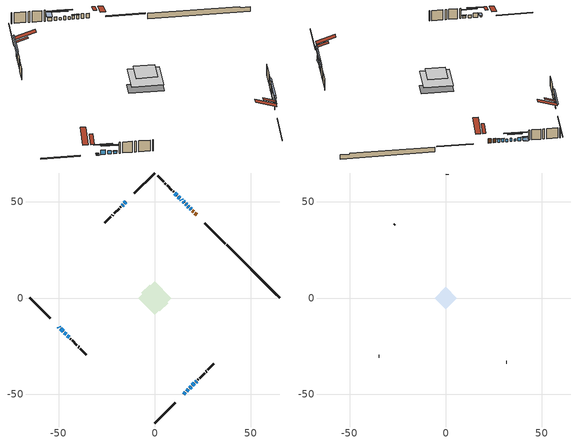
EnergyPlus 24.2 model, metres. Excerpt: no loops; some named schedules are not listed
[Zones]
conditioned space
 floor outside (Floor1 construction): -1.33,0 0,1.33 1.33,0 0,-1.33 z0.61
 floor adiabatic (AdiabaticFloorConstruction): -8.66,0 0,8.66 8.66,0 0,-8.66 z3.05
 floor foundation (Slab1 construction): -6.9,2.65 -2.65,6.9 6.9,-2.65 2.65,-6.9 z-1.83
 wall outside (RimJoist1 construction): 0,-64.94 10.64,-54.3 / -64.94,0 -54.3,-10.64 / 0,64.94 -10.64,54.3 / 36.69,28.24 26.05,38.88 z0.61:0.91
 wall outside (AdiabaticWallConstruction 1): 21.69,43.24 20.84,44.1 / 20.18,44.75 19.55,45.38 z0.61:2.64
 wall outside (AdiabaticWallConstruction): -49.94,-15 -49.54,-15.39 / 16.55,-48.38 17.49,-47.45 z0.61:1.07; 15,-49.94 15.9,-49.04 / 13,51.93 12.21,52.72 / 11.56,53.38 10.52,54.42 z0.61:2.13; -48.89,-16.05 -47.56,-17.38 z0.61:2.64; 18.9,46.04 18.36,46.58 / 17.7,47.23 17.16,47.77 / 15.33,49.61 14.78,50.15 z0.61:2.14; -46.9,-18.04 -46.04,-18.9 z0.61:1.98; -45.38,-19.55 -44.52,-20.42 / 14.13,50.81 13.66,51.28 / -16.37,48.56 -16.91,48.02 / 21.25,-43.68 21.72,-43.21 z0.61:1.63; -15,49.94 -15.72,49.22 / 18.14,-46.79 18.86,-46.07 / 19.52,-45.42 20.6,-44.34 z0.61:1.12; 16.51,48.43 15.98,48.95 z0.61:1.83
 wall outside (Wall1 construction): 22.38,-42.56 22.65,-42.28 / -43.86,-21.07 -43.58,-21.35 / -17.57,47.37 -17.84,47.09 / 9.86,55.08 9.58,55.35 z0.61:5.49
 wall outside (Wall2 construction): 23.31,-41.62 25.85,-39.09 / -42.93,-22.01 -40.39,-24.54 / -18.5,46.43 -21.04,43.9 / 8.93,56.01 6.39,58.54 z0.61:5.49
 wall outside (Wall3 construction): 26.5,-38.43 26.95,-37.98 / -39.73,-25.2 -39.29,-25.65 / -21.69,43.24 -22.14,42.79 / 5.73,59.2 5.29,59.65 z0.61:5.49
 wall outside (Wall4 construction): 27.61,-37.33 30.78,-34.16 / -38.63,-26.3 -35.46,-29.47 / -22.8,42.14 -25.97,38.97 / 4.63,60.31 1.46,63.47 z0.61:5.49
 wall foundation (FoundationWall1 construction): 37.35,27.59,-1.83 37.35,27.59,0.61 62.18,2.76,0.61 62.18,2.76,0.15 64.94,0,0.15 64.94,0,-1.83
 window (WindowConstruction 13): -49.94,-15 -49.54,-15.39 z0.61:1.07
 window (WindowConstruction 6): 15,-49.94 15.9,-49.04 z0.61:2.13
 window (WindowConstruction 7): -48.89,-16.05 -47.56,-17.38 z0.61:2.64
 window (WindowConstruction 8): 18.9,46.04 18.36,46.58 z0.61:2.13
 window (WindowConstruction 9): 17.7,47.23 17.16,47.77 z0.61:2.13
 window (WindowConstruction 10): 16.55,-48.38 17.49,-47.45 z0.61:1.07
 window (WindowConstruction 11): -46.9,-18.04 -46.04,-18.9 z0.61:1.98
 window (WindowConstruction 12): -45.38,-19.56 -44.52,-20.42 z0.61:1.62
 window (WindowConstruction 15): -15,49.94 -15.72,49.22 z0.61:1.12
 window (WindowConstruction 16): 18.14,-46.79 18.86,-46.07 z0.61:1.12
 window (WindowConstruction 17): 19.52,-45.42 20.6,-44.34 z0.61:1.12
 window (WindowConstruction 14): 16.51,48.43 15.98,48.95 z0.61:1.83
 window (WindowConstruction): 15.32,49.61 14.79,50.15 z0.61:2.13
 window (WindowConstruction 1): 14.13,50.81 13.66,51.27 z0.61:1.62
 window (WindowConstruction 2): 13,51.93 12.22,52.72 z0.61:2.13
 window (WindowConstruction 3): 11.56,53.38 10.52,54.42 z0.61:2.13
 window (WindowConstruction 4): -16.37,48.56 -16.91,48.02 z0.61:1.62
 window (WindowConstruction 5): 21.25,-43.68 21.72,-43.21 z0.61:1.62
 door (Door): 21.69,43.24 20.84,44.09 z0.61:2.64
 door (Door 1): 20.18,44.75 19.56,45.38 z0.61:2.64
 ceiling adiabatic (AdiabaticFloorConstruction): 0,-8.66 8.66,0 0,8.66 -8.66,0 z3.05
 roof outside (Roof2 construction): 14.34,-50.59,5.49 10.96,-47.22,7.08 10.07,-48.11,7.08 13.45,-51.48,5.49; -50.59,-14.34,5.49 -47.22,-10.96,7.08 -48.11,-10.07,7.08 -51.48,-13.45,5.49; -14.34,50.59,5.49 -10.96,47.22,7.08 -10.07,48.11,7.08 -13.45,51.48,5.49; 22.35,42.58,5.49 18.97,39.21,7.08 19.86,38.32,7.08 23.24,41.69,5.49
attic - vented
 floor to conditioned space (Floor2 construction Reversed): -5.83,0 0,5.83 5.83,0 0,-5.83 z5.49
 wall outside (Wall5 construction): 31.43,-33.5 31.58,-33.35 / -34.81,-30.13 -34.66,-30.28 / -26.62,38.31 -26.77,38.16 / 0.8,64.13 0.66,64.28 z0.61:5.49
 roof outside (Roof1 construction): 12.79,-52.14,5.49 7.11,-46.46,8.16 5.62,-47.96,8.16 11.3,-53.64,5.49; -52.14,-12.79,5.49 -46.46,-7.11,8.16 -47.96,-5.62,8.16 -53.64,-11.3,5.49; -12.79,52.14,5.49 -7.11,46.46,8.16 -5.62,47.96,8.16 -11.3,53.64,5.49; 23.9,41.04,5.49 18.22,35.36,8.16 19.71,33.86,8.16 25.39,39.54,5.49
shading: -49.33,-15.6 -50.15,-14.79 -51.22,-15.86 -50.41,-16.68 z1.37; 17.76,-47.17 13.13,-51.8 13.42,-52.09 18.05,-47.46 z4.77; -45.69,-19.25 -50.75,-14.18 -51.04,-14.47 -45.98,-19.54 z5.28; 18.22,46.72 19.04,45.89 19.33,46.19 18.51,47.01 z2.34; 17.02,47.91 17.84,47.09 18.14,47.38 17.31,48.2 z2.34; 17.63,-47.31 16.41,-48.52 16.7,-48.82 17.92,-47.6 z1.27; -44.17,-20.76 -48.77,-16.17 -49.06,-16.46 -44.46,-21.06 z4.62; -44.38,-20.56 -45.52,-19.41 -45.81,-19.7 -44.67,-20.85 z1.83; -19.31,45.63 -11.4,53.53 -11.7,53.82 -19.6,45.92 z6.2; 22.45,-42.48 14.55,-50.38 14.84,-50.67 22.75,-42.77 z6.2; 24.19,-40.75 15.93,-49.01 16.22,-49.3 24.48,-41.04 z6.2; 12.92,52.02 17.19,47.74 17.48,48.04 13.21,52.31 z4.77; 11.79,53.14 16,48.94 16.29,49.23 12.09,53.43 z4.26; 10.35,54.59 14.87,50.07 15.16,50.36 10.64,54.88 z4.77; 10.31,54.63 11.77,53.17 13.93,55.32 12.46,56.79 z2.43; -18.78,46.16 -14.51,50.43 -14.8,50.72 -19.07,46.45 z4.26; 23.59,-41.35 19.39,-45.55 19.68,-45.84 23.88,-41.64 z4.26
[Building]
Building 1: Terrain=Suburbs
[Site:Location]
Edmonton Intl AP_AB: Latitude {deg}=53.31; Longitude {deg}=-113.58; Time Zone {hr}=-7; Elevation {m}=723; Keep Site Location Information=Yes
[Site:GroundTemperature:Shallow]
-1.56185, -3.61833, -3.78302, -2.80711, 1.11059, 5.01004, 8.39065, 10.5322, 10.7141, 8.97234, 5.67794, 1.89811
[Site:WaterMainsTemperature]
Calculation Method=Schedule; Temperature Schedule=mains temperature schedule
[Material] Roughness=Rough; Thermal Absorptance=0.9
Name | Thickness {m} | Conductivity {W/m-K} | Density {kg/m3} | Specific Heat {J/kg-K} | Solar Absorptance | Visible Absorptance
asphalt or fiberglass shingles | 0.00635 | 0.162714 | 1121.4 | 1465.45 | 0.4 | 0.4
ceiling loosefill ins | 0.169333 | 0.0480833 | 16.02 | 1046.75 | 0.7 | 0.7
ceiling stud and cavity | 0.1397 | 0.0977058 | 65.682 | 1177.47 | 0.7 | 0.7
concrete 4.0 in. | 0.1016 | 1.803125 | 2242.8 | 837.4 | 0.7 | 0.7
concrete 8.0 in. | 0.2032 | 1.803125 | 2242.8 | 837.4 | 0.7 | 0.7
door material | 0.04445 | 0.053851 | 512.64 | 1214.23 | 0.7 | 0.7
exterior vertical ins | 0.0460229 | 0.029427 | 32.04 | 1214.23 | 0.7 | 0.7
floor covering | 0.0127 | 0.0433444 | 54.468 | 1339.84 | 0.6 | 0.6
floor rigid ins; rim joist rigid ins; wall rigid ins | 0.051816 | 0.029427 | 32.04 | 1214.23 | 0.7 | 0.7
floor rigid ins 1; wall rigid ins 1 | 0.512978 | 0.029427 | 32.04 | 1214.23 | 0.7 | 0.7
floor stud and cavity | 0.1397 | 0.101042 | 92.3553 | 1139.71 | 0.7 | 0.7
floor stud and cavity 1 | 0.1397 | 1.75129 | 37.0049 | 1207.88 | 0.7 | 0.7
furniture material conditioned space 1 | 0.1524 | 0.115458 | 640.8 | 1214.23 | 0.6 | 0.6
gypsum board | 0.0127 | 0.160291 | 801 | 837.4 | 0.6 | 0.6
gypsum board 1 | 0.0127 | 0.160291 | 801 | 837.4 | 0.7 | 0.7
osb sheathing 0.5 in. | 0.0127 | 0.115458 | 512.64 | 1214.23 | 0.7 | 0.7
osb sheathing 0.75 in. | 0.01905 | 0.115458 | 512.64 | 1214.23 | 0.7 | 0.7
osb sheathing 2.0 in. | 0.0508 | 0.115458 | 512.64 | 1214.23 | 0.7 | 0.7
rim joist stud and cavity | 0.0508 | 0.0413573 | 125.044 | 1163.47 | 0.6 | 0.6
roof stud and cavity | 0.2032 | 0.118996 | 78.34581 | 1123.46 | 0.7 | 0.7
wall stud and cavity | 0.1397 | 0.286428 | 139.0536 | 1170.24 | 0.7 | 0.7
wall stud and cavity 1 | 0.1397 | 0.218567 | 139.0536 | 1170.24 | 0.7 | 0.7
wall stud and cavity 2 | 0.1397 | 0.472276 | 139.0536 | 1170.24 | 0.7 | 0.7
wall stud and cavity 3 | 0.1397 | 0.217966 | 139.0536 | 1170.24 | 0.7 | 0.7
wall stud and cavity 4 | 0.0889 | 6.1454 | 50.32683 | 1063.81 | 0.6 | 0.6
wall stud and cavity 5 | 0.0889 | 0.380278 | 52.3479 | 1209.89 | 0.7 | 0.7
wall stud and cavity 6 | 0.0889 | 0.391764 | 83.0341 | 1211.67 | 0.7 | 0.7
wood siding | 0.0254 | 0.102417 | 544.68 | 1172.36 | 0.4 | 0.4
wood siding 1 | 0.00254 | 0.102417 | 544.68 | 1172.36 | 0.4 | 0.4
wood siding 2; wood siding 3; wood siding 4 | 0.0254 | 0.102417 | 544.68 | 1172.36 | 0.7 | 0.7
[WindowMaterial:SimpleGlazingSystem]
Name | U-Factor {W/m2-K} | Solar Heat Gain Coefficient
WindowMaterial | 3.2745 | 0.57
WindowMaterial 1 | 3.26542 | 0.53
WindowMaterial 10 | 3.2745 | 0.59
WindowMaterial 11 | 3.30119 | 0.54
WindowMaterial 12 | 3.26031 | 0.45
WindowMaterial 13 | 5.10679 | 0.5
WindowMaterial 14 | 3.26996 | 0.49
WindowMaterial 2 | 3.310274 | 0.62
WindowMaterial 3 | 3.27848 | 0.63
WindowMaterial 4 | 3.26882 | 0.54
WindowMaterial 5 | 3.30005 | 0.68
WindowMaterial 6 | 3.296079 | 0.7
WindowMaterial 7 | 3.304596 | 0.65
WindowMaterial 8 | 3.31198 | 0.59
WindowMaterial 9 | 3.30005 | 0.67
[Construction]
AdiabaticFloorConstruction: floor stud and cavity 1, floor rigid ins 1, osb sheathing 0.75 in., floor covering
AdiabaticWallConstruction: wood siding 3, wall rigid ins 1, wall stud and cavity 5, gypsum board
AdiabaticWallConstruction 1: wood siding 4, wall rigid ins 1, wall stud and cavity 5, gypsum board
Door; Door 1: door material
Floor1 construction: floor stud and cavity, floor rigid ins, osb sheathing 0.75 in., floor covering
Floor2 construction Reversed: gypsum board, ceiling stud and cavity, ceiling loosefill ins
FoundationWall1 construction: concrete 8.0 in., gypsum board 1
furniture construction conditioned space 1: furniture material conditioned space 1
PartitionWallConstruction: gypsum board, wall stud and cavity 6, gypsum board
RimJoist1 construction: wood siding 2, rim joist rigid ins, osb sheathing 2.0 in., rim joist stud and cavity
Roof1 construction: asphalt or fiberglass shingles
Roof2 construction: asphalt or fiberglass shingles, osb sheathing 0.75 in., roof stud and cavity, gypsum board
Slab1 construction: concrete 4.0 in.
Wall1 construction: wood siding, wall rigid ins, osb sheathing 0.5 in., wall stud and cavity, gypsum board
Wall2 construction: wood siding, wall rigid ins, osb sheathing 0.5 in., wall stud and cavity 1, gypsum board
Wall3 construction: wood siding, wall rigid ins, osb sheathing 0.5 in., wall stud and cavity 2, gypsum board
Wall4 construction: wood siding, wall rigid ins, osb sheathing 0.5 in., wall stud and cavity 3, gypsum board
Wall5 construction: wood siding 1, wall stud and cavity 4
WindowConstruction; WindowConstruction 8: WindowMaterial
WindowConstruction 1; WindowConstruction 5: WindowMaterial 1
WindowConstruction 10: WindowMaterial 8
WindowConstruction 11: WindowMaterial 9
WindowConstruction 12: WindowMaterial 10
WindowConstruction 13: WindowMaterial 11
WindowConstruction 14; WindowConstruction 2: WindowMaterial 2
WindowConstruction 15: WindowMaterial 12
WindowConstruction 16: WindowMaterial 13
WindowConstruction 17: WindowMaterial 14
WindowConstruction 3: WindowMaterial 3
WindowConstruction 4: WindowMaterial 4
WindowConstruction 6: WindowMaterial 5
WindowConstruction 7: WindowMaterial 6
WindowConstruction 9: WindowMaterial 7
[Zone] Multiplier=1; Part of Total Floor Area=Yes
Name | Volume {m3}
attic - vented | 29.5602
conditioned space | 609
[Space]
Name | Zone | Volume {m3}
attic - vented 1 | attic - vented | 29.5602
conditioned space 1 | conditioned space | 609
[ZoneInfiltration:EffectiveLeakageArea]
infil attic - vented 1: Zone or Space=attic - vented 1; Schedule=Always On Discrete; Effective Air Leakage Area {cm2}=2365.57; Stack Coefficient=0.000525311; Wind Coefficient=1.54856e-05
[ZoneMixing]
whole house fan mix: Zone or Space=attic - vented; Schedule=Always On Continuous; Design Flow Rate Calculation Method=Flow/Zone; Design Flow Rate {m3/s}=0; Source Zone or Space=conditioned space
[SurfaceProperty:ExposedFoundationPerimeter]
Slab1: Exposed Perimeter Calculation Method=TotalExposedPerimeter; Total Exposed Perimeter {m}=39.014
[InternalMass] Zone or ZoneList=conditioned space; Space or SpaceList=conditioned space 1
Name | Construction | Surface Area {m2}
furniture mass conditioned space 1 | furniture construction conditioned space 1 | 93.88
partition wall mass | PartitionWallConstruction | 234.7
[Lights]
interior lighting: Zone or ZoneList or Space or SpaceList=conditioned space 1; Schedule=interior lighting schedule; Design Level Calculation Method=LightingLevel; Lighting Level {W}=343.2; Return Air Fraction=0; Fraction Radiant=0.6; Fraction Visible=0.2; Fraction Replaceable=1
[People]
occupants: Zone or ZoneList or Space or SpaceList=conditioned space 1; Number of People Schedule=occupants schedule; Number of People Calculation Method=People; Number of People=3; Fraction Radiant=0.314171; Sensible Heat Fraction=0.56303; Activity Level Schedule=occupants activity schedule; Carbon Dioxide Generation Rate {m3/s-W}=0; Enable ASHRAE 55 Comfort Warnings=No; Mean Radiant Temperature Calculation Type=EnclosureAveraged
[ElectricEquipment] Zone or ZoneList or Space or SpaceList=conditioned space 1; Design Level Calculation Method=EquipmentLevel
Name | Schedule | Design Level {W} | Fraction Latent | Fraction Radiant | Fraction Lost
clothes dryer | clothes dryer schedule | 140.772 | 0.015 | 0.081 | 0.85
clothes washer | clothes washer schedule | 32.1985 | 0.03 | 0.162 | 0.7
cooking range | cooking range schedule | 215.147 | 0.08 | 0.432 | 0.2
dishwasher | dishwasher schedule | 66.8632 | 0.3 | 0.18 | 0.4
fridge | fridge schedule | 72.9452 | 0 | 0.6 | 0
mech vent bath fan 0 | mech vent bath fan 0 schedule | 50.2 | 0 | 0 | 1
mech vent bath fan 1 | mech vent bath fan 1 schedule | 50.2 | 0 | 0 | 1
mech vent house fan | mech vent house fan schedule | 0 | 0 | 0 | 1
mech vent house fan cfis | mech vent house fan cfis schedule | 0 | 0 | 0 | 0
mech vent range fan 0 | mech vent range fan 0 schedule | 57 | 0 | 0 | 1
misc plug loads | misc plug loads schedule | 494.7 | 0.045 | 0.513 | 0.1
whole house fan | Always On Discrete | 0 | 0 | 0 | 1
[OtherEquipment] Zone or ZoneList or Space or SpaceList=conditioned space 1; Design Level Calculation Method=EquipmentLevel
Name | Fuel Type | Schedule | Design Level {W} | Fraction Latent | Fraction Radiant | Fraction Lost
clothes dryer 1 | Electricity | clothes dryer schedule | 0 | 0.015 | 0.081 | 0.85
cooking range 1 | Electricity | cooking range schedule | 0 | 0.08 | 0.432 | 0.2
general water use latent | None | general water use schedule | 62.594 | 1 | 0 | 0
general water use sensible | None | general water use schedule | -61.6891 | 0 | 0.6 | 0
mech vent house fan latent load | None | Always On Discrete | 0 | 1 | 0 | 0
mech vent house fan sensible load | None | Always On Discrete | 0 | 0 | 0 | 0
water heater energy adjustment1 | NaturalGas | Always On Discrete | 0.01 | 0 | 0 | 1
[ZoneInfiltration:DesignFlowRate] Zone or ZoneList or Space or SpaceList=conditioned space 1; Schedule=Always On Discrete; Design Flow Rate Calculation Method=Flow/Zone; Design Flow Rate {m3/s}=0
infil flow; natural vent flow; whole house fan flow
[Foundation:Kiva]
Foundation Kiva 1: Initial Indoor Air Temperature {C}=18; Wall Height Above Grade {m}=0.609996; Wall Depth Below Slab {m}=0.2032; Custom Block Material Name 1=exterior vertical ins; Custom Block Depth 1 {m}=2.43998; Custom Block X Position 1 {m}=0.2159; Custom Block Z Position 1 {m}=0
[Foundation:Kiva:Settings]
Soil Conductivity {W/m-K}=0.849921; Soil Density {kg/m3}=1842.3; Soil Specific Heat {J/kg-K}=418.7; Ground Solar Absorptivity=0.9; Ground Thermal Absorptivity=0.9; Ground Surface Roughness {m}=0.03; Far-Field Width {m}=40; Deep-Ground Boundary Condition=ZeroFlux; Deep-Ground Depth {m}=40; Minimum Cell Dimension {m}=0.2; Maximum Cell Growth Coefficient=3; Simulation Timestep=Timestep
[Exterior:Lights]
exterior lighting: Schedule=exterior lighting schedule; Design Level {W}=75.6
[Schedule:Constant]
Name | Hourly Value
Always On Continuous; mech vent house fan schedule; mech vent house fan cfis schedule; Always On Discrete | 1
occupants activity schedule | 117.228
fridge schedule | 0
[Schedule:Week:Daily]
interior lighting schedule Week Rule - Jan1-Jan27: interior lighting schedule day, interior lighting schedule day, interior lighting schedule day, interior lighting schedule day, interior lighting schedule day, interior lighting schedule day, interior lighting schedule day, interior lighting schedule default day, interior lighting schedule default day, interior lighting schedule default day, interior lighting schedule default day, interior lighting schedule default day
interior lighting schedule Week Rule - Jan28-Feb3: interior lighting schedule day, interior lighting schedule day, interior lighting schedule day, interior lighting schedule day, interior lighting schedule day 1, interior lighting schedule day 1, interior lighting schedule day 1, interior lighting schedule default day, interior lighting schedule default day, interior lighting schedule default day, interior lighting schedule default day, interior lighting schedule default day
interior lighting schedule Week Rule - Feb4-Feb24: interior lighting schedule day 1, interior lighting schedule day 1, interior lighting schedule day 1, interior lighting schedule day 1, interior lighting schedule day 1, interior lighting schedule day 1, interior lighting schedule day 1, interior lighting schedule default day, interior lighting schedule default day, interior lighting schedule default day, interior lighting schedule default day, interior lighting schedule default day
interior lighting schedule Week Rule - Feb25-Mar3: interior lighting schedule day 1, interior lighting schedule day 1, interior lighting schedule day 1, interior lighting schedule day 1, interior lighting schedule day 2, interior lighting schedule day 2, interior lighting schedule day 2, interior lighting schedule default day, interior lighting schedule default day, interior lighting schedule default day, interior lighting schedule default day, interior lighting schedule default day
interior lighting schedule Week Rule - Mar4-Mar31: interior lighting schedule day 2, interior lighting schedule day 2, interior lighting schedule day 2, interior lighting schedule day 2, interior lighting schedule day 2, interior lighting schedule day 2, interior lighting schedule day 2, interior lighting schedule default day, interior lighting schedule default day, interior lighting schedule default day, interior lighting schedule default day, interior lighting schedule default day
interior lighting schedule Week Rule - Apr1-Apr28: interior lighting schedule day 3, interior lighting schedule day 3, interior lighting schedule day 3, interior lighting schedule day 3, interior lighting schedule day 3, interior lighting schedule day 3, interior lighting schedule day 3, interior lighting schedule default day, interior lighting schedule default day, interior lighting schedule default day, interior lighting schedule default day, interior lighting schedule default day
interior lighting schedule Week Rule - Apr29-May5: interior lighting schedule day 3, interior lighting schedule day 3, interior lighting schedule day 4, interior lighting schedule day 4, interior lighting schedule day 4, interior lighting schedule day 4, interior lighting schedule day 4, interior lighting schedule default day, interior lighting schedule default day, interior lighting schedule default day, interior lighting schedule default day, interior lighting schedule default day
interior lighting schedule Week Rule - May6-May26: interior lighting schedule day 4, interior lighting schedule day 4, interior lighting schedule day 4, interior lighting schedule day 4, interior lighting schedule day 4, interior lighting schedule day 4, interior lighting schedule day 4, interior lighting schedule default day, interior lighting schedule default day, interior lighting schedule default day, interior lighting schedule default day, interior lighting schedule default day
interior lighting schedule Week Rule - May27-Jun2: interior lighting schedule day 4, interior lighting schedule day 4, interior lighting schedule day 4, interior lighting schedule day 4, interior lighting schedule day 4, interior lighting schedule day 5, interior lighting schedule day 5, interior lighting schedule default day, interior lighting schedule default day, interior lighting schedule default day, interior lighting schedule default day, interior lighting schedule default day
interior lighting schedule Week Rule - Jun3-Jun30: interior lighting schedule day 5, interior lighting schedule day 5, interior lighting schedule day 5, interior lighting schedule day 5, interior lighting schedule day 5, interior lighting schedule day 5, interior lighting schedule day 5, interior lighting schedule default day, interior lighting schedule default day, interior lighting schedule default day, interior lighting schedule default day, interior lighting schedule default day
interior lighting schedule Week Rule - Jul1-Jul28: interior lighting schedule day 6, interior lighting schedule day 6, interior lighting schedule day 6, interior lighting schedule day 6, interior lighting schedule day 6, interior lighting schedule day 6, interior lighting schedule day 6, interior lighting schedule default day, interior lighting schedule default day, interior lighting schedule default day, interior lighting schedule default day, interior lighting schedule default day
interior lighting schedule Week Rule - Jul29-Aug4: interior lighting schedule day 6, interior lighting schedule day 6, interior lighting schedule day 6, interior lighting schedule day 7, interior lighting schedule day 7, interior lighting schedule day 7, interior lighting schedule day 7, interior lighting schedule default day, interior lighting schedule default day, interior lighting schedule default day, interior lighting schedule default day, interior lighting schedule default day
interior lighting schedule Week Rule - Aug5-Aug25: interior lighting schedule day 7, interior lighting schedule day 7, interior lighting schedule day 7, interior lighting schedule day 7, interior lighting schedule day 7, interior lighting schedule day 7, interior lighting schedule day 7, interior lighting schedule default day, interior lighting schedule default day, interior lighting schedule default day, interior lighting schedule default day, interior lighting schedule default day
interior lighting schedule Week Rule - Aug26-Sep1: interior lighting schedule day 7, interior lighting schedule day 7, interior lighting schedule day 7, interior lighting schedule day 7, interior lighting schedule day 7, interior lighting schedule day 7, interior lighting schedule day 8, interior lighting schedule default day, interior lighting schedule default day, interior lighting schedule default day, interior lighting schedule default day, interior lighting schedule default day
interior lighting schedule Week Rule - Sep2-Sep29: interior lighting schedule day 8, interior lighting schedule day 8, interior lighting schedule day 8, interior lighting schedule day 8, interior lighting schedule day 8, interior lighting schedule day 8, interior lighting schedule day 8, interior lighting schedule default day, interior lighting schedule default day, interior lighting schedule default day, interior lighting schedule default day, interior lighting schedule default day
interior lighting schedule Week Rule - Sep30-Oct6: interior lighting schedule day 8, interior lighting schedule day 9, interior lighting schedule day 9, interior lighting schedule day 9, interior lighting schedule day 9, interior lighting schedule day 9, interior lighting schedule day 9, interior lighting schedule default day, interior lighting schedule default day, interior lighting schedule default day, interior lighting schedule default day, interior lighting schedule default day
interior lighting schedule Week Rule - Oct7-Oct27: interior lighting schedule day 9, interior lighting schedule day 9, interior lighting schedule day 9, interior lighting schedule day 9, interior lighting schedule day 9, interior lighting schedule day 9, interior lighting schedule day 9, interior lighting schedule default day, interior lighting schedule default day, interior lighting schedule default day, interior lighting schedule default day, interior lighting schedule default day
interior lighting schedule Week Rule - Oct28-Nov3: interior lighting schedule day 9, interior lighting schedule day 9, interior lighting schedule day 9, interior lighting schedule day 9, interior lighting schedule day 10, interior lighting schedule day 10, interior lighting schedule day 10, interior lighting schedule default day, interior lighting schedule default day, interior lighting schedule default day, interior lighting schedule default day, interior lighting schedule default day
interior lighting schedule Week Rule - Nov4-Nov24: interior lighting schedule day 10, interior lighting schedule day 10, interior lighting schedule day 10, interior lighting schedule day 10, interior lighting schedule day 10, interior lighting schedule day 10, interior lighting schedule day 10, interior lighting schedule default day, interior lighting schedule default day, interior lighting schedule default day, interior lighting schedule default day, interior lighting schedule default day
interior lighting schedule Week Rule - Nov25-Dec1: interior lighting schedule day 10, interior lighting schedule day 10, interior lighting schedule day 10, interior lighting schedule day 10, interior lighting schedule day 10, interior lighting schedule day 10, interior lighting schedule day 11, interior lighting schedule default day, interior lighting schedule default day, interior lighting schedule default day, interior lighting schedule default day, interior lighting schedule default day
interior lighting schedule Week Rule - Dec2-Dec31: interior lighting schedule day 11, interior lighting schedule day 11, interior lighting schedule day 11, interior lighting schedule day 11, interior lighting schedule day 11, interior lighting schedule day 11, interior lighting schedule day 11, interior lighting schedule default day, interior lighting schedule default day, interior lighting schedule default day, interior lighting schedule default day, interior lighting schedule default day
occupants schedule Week Rule - Jan1-Dec31: occupants schedule day, occupants schedule day, occupants schedule day, occupants schedule day, occupants schedule day, occupants schedule day, occupants schedule day, occupants schedule default day, occupants schedule default day, occupants schedule default day, occupants schedule default day, occupants schedule default day
clothes dryer schedule Week Rule - Jan1-Dec31: clothes dryer schedule day, clothes dryer schedule day, clothes dryer schedule day, clothes dryer schedule day, clothes dryer schedule day, clothes dryer schedule day, clothes dryer schedule day, clothes dryer schedule default day, clothes dryer schedule default day, clothes dryer schedule default day, clothes dryer schedule default day, clothes dryer schedule default day
clothes washer schedule Week Rule - Jan1-Dec31: clothes washer schedule day, clothes washer schedule day, clothes washer schedule day, clothes washer schedule day, clothes washer schedule day, clothes washer schedule day, clothes washer schedule day, clothes washer schedule default day, clothes washer schedule default day, clothes washer schedule default day, clothes washer schedule default day, clothes washer schedule default day
cooking range schedule Week Rule - Jan1-Dec31: cooking range schedule day, cooking range schedule day, cooking range schedule day, cooking range schedule day, cooking range schedule day, cooking range schedule day, cooking range schedule day, cooking range schedule default day, cooking range schedule default day, cooking range schedule default day, cooking range schedule default day, cooking range schedule default day
dishwasher schedule Week Rule - Jan1-Dec31: dishwasher schedule day, dishwasher schedule day, dishwasher schedule day, dishwasher schedule day, dishwasher schedule day, dishwasher schedule day, dishwasher schedule day, dishwasher schedule default day, dishwasher schedule default day, dishwasher schedule default day, dishwasher schedule default day, dishwasher schedule default day
mech vent bath fan 0 schedule Week Rule - Jan1-Dec31: mech vent bath fan 0 schedule day, mech vent bath fan 0 schedule day, mech vent bath fan 0 schedule day, mech vent bath fan 0 schedule day, mech vent bath fan 0 schedule day, mech vent bath fan 0 schedule day, mech vent bath fan 0 schedule day, mech vent bath fan 0 schedule default day, mech vent bath fan 0 schedule default day, mech vent bath fan 0 schedule default day, mech vent bath fan 0 schedule default day, mech vent bath fan 0 schedule default day
mech vent bath fan 1 schedule Week Rule - Jan1-Dec31: mech vent bath fan 1 schedule day, mech vent bath fan 1 schedule day, mech vent bath fan 1 schedule day, mech vent bath fan 1 schedule day, mech vent bath fan 1 schedule day, mech vent bath fan 1 schedule day, mech vent bath fan 1 schedule day, mech vent bath fan 1 schedule default day, mech vent bath fan 1 schedule default day, mech vent bath fan 1 schedule default day, mech vent bath fan 1 schedule default day, mech vent bath fan 1 schedule default day
mech vent range fan 0 schedule Week Rule - Jan1-Dec31: mech vent range fan 0 schedule day, mech vent range fan 0 schedule day, mech vent range fan 0 schedule day, mech vent range fan 0 schedule day, mech vent range fan 0 schedule day, mech vent range fan 0 schedule day, mech vent range fan 0 schedule day, mech vent range fan 0 schedule default day, mech vent range fan 0 schedule default day, mech vent range fan 0 schedule default day, mech vent range fan 0 schedule default day, mech vent range fan 0 schedule default day
misc plug loads schedule Week Rule - Jan1-Dec31: misc plug loads schedule day, misc plug loads schedule day, misc plug loads schedule day, misc plug loads schedule day, misc plug loads schedule day, misc plug loads schedule day, misc plug loads schedule day, misc plug loads schedule default day, misc plug loads schedule default day, misc plug loads schedule default day, misc plug loads schedule default day, misc plug loads schedule default day
general water use schedule Week Rule - Jan1-Dec31: general water use schedule day, general water use schedule day, general water use schedule day, general water use schedule day, general water use schedule day, general water use schedule day, general water use schedule day, general water use schedule default day, general water use schedule default day, general water use schedule default day, general water use schedule default day, general water use schedule default day
exterior lighting schedule Week Rule - Jan1-Jan27: exterior lighting schedule day, exterior lighting schedule day, exterior lighting schedule day, exterior lighting schedule day, exterior lighting schedule day, exterior lighting schedule day, exterior lighting schedule day, exterior lighting schedule default day, exterior lighting schedule default day, exterior lighting schedule default day, exterior lighting schedule default day, exterior lighting schedule default day
exterior lighting schedule Week Rule - Jan28-Feb3: exterior lighting schedule day, exterior lighting schedule day, exterior lighting schedule day, exterior lighting schedule day, exterior lighting schedule day 1, exterior lighting schedule day 1, exterior lighting schedule day 1, exterior lighting schedule default day, exterior lighting schedule default day, exterior lighting schedule default day, exterior lighting schedule default day, exterior lighting schedule default day
exterior lighting schedule Week Rule - Feb4-Feb24: exterior lighting schedule day 1, exterior lighting schedule day 1, exterior lighting schedule day 1, exterior lighting schedule day 1, exterior lighting schedule day 1, exterior lighting schedule day 1, exterior lighting schedule day 1, exterior lighting schedule default day, exterior lighting schedule default day, exterior lighting schedule default day, exterior lighting schedule default day, exterior lighting schedule default day
exterior lighting schedule Week Rule - Feb25-Mar3: exterior lighting schedule day 1, exterior lighting schedule day 1, exterior lighting schedule day 1, exterior lighting schedule day 1, exterior lighting schedule day 2, exterior lighting schedule day 2, exterior lighting schedule day 2, exterior lighting schedule default day, exterior lighting schedule default day, exterior lighting schedule default day, exterior lighting schedule default day, exterior lighting schedule default day
exterior lighting schedule Week Rule - Mar4-Mar31: exterior lighting schedule day 2, exterior lighting schedule day 2, exterior lighting schedule day 2, exterior lighting schedule day 2, exterior lighting schedule day 2, exterior lighting schedule day 2, exterior lighting schedule day 2, exterior lighting schedule default day, exterior lighting schedule default day, exterior lighting schedule default day, exterior lighting schedule default day, exterior lighting schedule default day
exterior lighting schedule Week Rule - Apr1-Apr28: exterior lighting schedule day 3, exterior lighting schedule day 3, exterior lighting schedule day 3, exterior lighting schedule day 3, exterior lighting schedule day 3, exterior lighting schedule day 3, exterior lighting schedule day 3, exterior lighting schedule default day, exterior lighting schedule default day, exterior lighting schedule default day, exterior lighting schedule default day, exterior lighting schedule default day
exterior lighting schedule Week Rule - Apr29-May5: exterior lighting schedule day 3, exterior lighting schedule day 3, exterior lighting schedule day 4, exterior lighting schedule day 4, exterior lighting schedule day 4, exterior lighting schedule day 4, exterior lighting schedule day 4, exterior lighting schedule default day, exterior lighting schedule default day, exterior lighting schedule default day, exterior lighting schedule default day, exterior lighting schedule default day
exterior lighting schedule Week Rule - May6-May26: exterior lighting schedule day 4, exterior lighting schedule day 4, exterior lighting schedule day 4, exterior lighting schedule day 4, exterior lighting schedule day 4, exterior lighting schedule day 4, exterior lighting schedule day 4, exterior lighting schedule default day, exterior lighting schedule default day, exterior lighting schedule default day, exterior lighting schedule default day, exterior lighting schedule default day
exterior lighting schedule Week Rule - May27-Jun2: exterior lighting schedule day 4, exterior lighting schedule day 4, exterior lighting schedule day 4, exterior lighting schedule day 4, exterior lighting schedule day 4, exterior lighting schedule day 5, exterior lighting schedule day 5, exterior lighting schedule default day, exterior lighting schedule default day, exterior lighting schedule default day, exterior lighting schedule default day, exterior lighting schedule default day
[Schedule:Year]
interior lighting schedule: interior lighting schedule Week Rule - Jan1-Jan27, 1, 1, 1, 27, interior lighting schedule Week Rule - Jan28-Feb3, 1, 28, 2, 3, interior lighting schedule Week Rule - Feb4-Feb24, 2, 4, 2, 24, interior lighting schedule Week Rule - Feb25-Mar3, 2, 25, 3, 3, interior lighting schedule Week Rule - Mar4-Mar31, 3, 4, 3, 31, interior lighting schedule Week Rule - Apr1-Apr28, 4, 1, 4, 28, interior lighting schedule Week Rule - Apr29-May5, 4, 29, 5, 5, interior lighting schedule Week Rule - May6-May26, 5, 6, 5, 26, interior lighting schedule Week Rule - May27-Jun2, 5, 27, 6, 2, interior lighting schedule Week Rule - Jun3-Jun30, 6, 3, 6, 30, interior lighting schedule Week Rule - Jul1-Jul28, 7, 1, 7, 28, interior lighting schedule Week Rule - Jul29-Aug4, 7, 29, 8, 4, interior lighting schedule Week Rule - Aug5-Aug25, 8, 5, 8, 25, interior lighting schedule Week Rule - Aug26-Sep1, 8, 26, 9, 1, interior lighting schedule Week Rule - Sep2-Sep29, 9, 2, 9, 29, interior lighting schedule Week Rule - Sep30-Oct6, 9, 30, 10, 6, interior lighting schedule Week Rule - Oct7-Oct27, 10, 7, 10, 27, interior lighting schedule Week Rule - Oct28-Nov3, 10, 28, 11, 3, interior lighting schedule Week Rule - Nov4-Nov24, 11, 4, 11, 24, interior lighting schedule Week Rule - Nov25-Dec1, 11, 25, 12, 1, interior lighting schedule Week Rule - Dec2-Dec31, 12, 2, 12, 31
occupants schedule: occupants schedule Week Rule - Jan1-Dec31, 1, 1, 12, 31
clothes dryer schedule: clothes dryer schedule Week Rule - Jan1-Dec31, 1, 1, 12, 31
clothes washer schedule: clothes washer schedule Week Rule - Jan1-Dec31, 1, 1, 12, 31
cooking range schedule: cooking range schedule Week Rule - Jan1-Dec31, 1, 1, 12, 31
dishwasher schedule: dishwasher schedule Week Rule - Jan1-Dec31, 1, 1, 12, 31
mech vent bath fan 0 schedule: mech vent bath fan 0 schedule Week Rule - Jan1-Dec31, 1, 1, 12, 31
mech vent bath fan 1 schedule: mech vent bath fan 1 schedule Week Rule - Jan1-Dec31, 1, 1, 12, 31
mech vent range fan 0 schedule: mech vent range fan 0 schedule Week Rule - Jan1-Dec31, 1, 1, 12, 31
misc plug loads schedule: misc plug loads schedule Week Rule - Jan1-Dec31, 1, 1, 12, 31
general water use schedule: general water use schedule Week Rule - Jan1-Dec31, 1, 1, 12, 31
exterior lighting schedule: exterior lighting schedule Week Rule - Jan1-Jan27, 1, 1, 1, 27, exterior lighting schedule Week Rule - Jan28-Feb3, 1, 28, 2, 3, exterior lighting schedule Week Rule - Feb4-Feb24, 2, 4, 2, 24, exterior lighting schedule Week Rule - Feb25-Mar3, 2, 25, 3, 3, exterior lighting schedule Week Rule - Mar4-Mar31, 3, 4, 3, 31, exterior lighting schedule Week Rule - Apr1-Apr28, 4, 1, 4, 28, exterior lighting schedule Week Rule - Apr29-May5, 4, 29, 5, 5, exterior lighting schedule Week Rule - May6-May26, 5, 6, 5, 26, exterior lighting schedule Week Rule - May27-Jun2, 5, 27, 6, 2, exterior lighting schedule Week Rule - Jun3-Jun30, 6, 3, 6, 30, exterior lighting schedule Week Rule - Jul1-Jul28, 7, 1, 7, 28, exterior lighting schedule Week Rule - Jul29-Aug4, 7, 29, 8, 4, exterior lighting schedule Week Rule - Aug5-Aug25, 8, 5, 8, 25, exterior lighting schedule Week Rule - Aug26-Sep1, 8, 26, 9, 1, exterior lighting schedule Week Rule - Sep2-Sep29, 9, 2, 9, 29, exterior lighting schedule Week Rule - Sep30-Oct6, 9, 30, 10, 6, exterior lighting schedule Week Rule - Oct7-Oct27, 10, 7, 10, 27, exterior lighting schedule Week Rule - Oct28-Nov3, 10, 28, 11, 3, exterior lighting schedule Week Rule - Nov4-Nov24, 11, 4, 11, 24, exterior lighting schedule Week Rule - Nov25-Dec1, 11, 25, 12, 1, exterior lighting schedule Week Rule - Dec2-Dec31, 12, 2, 12, 31
[Schedule:Compact]
mains temperature schedule: Through: 01/01, For: AllDays, Until: 24:00, 3.97167, Through: 01/02, For: AllDays, Until: 24:00, 3.90778, Through: 01/03, For: AllDays, Until: 24:00, 3.84556, Through: 01/04, For: AllDays, Until: 24:00, 3.78389, Through: 01/05, For: AllDays, Until: 24:00, 3.72278, Through: 01/06, For: AllDays, Until: 24:00, 3.66278, Through: 01/07, For: AllDays, Until: 24:00, 3.60389, Through: 01/08, For: AllDays, Until: 24:00, 3.54556, Through: 01/09, For: AllDays, Until: 24:00, 3.48833, Through: 01/10, For: AllDays, Until: 24:00, 3.43167, Through: 01/11, For: AllDays, Until: 24:00, 3.37611, Through: 01/12, For: AllDays, Until: 24:00, 3.32167, Through: 01/13, For: AllDays, Until: 24:00, 3.26833, Through: 01/14, For: AllDays, Until: 24:00, 3.21556, Through: 01/15, For: AllDays, Until: 24:00, 3.16444, Through: 01/16, For: AllDays, Until: 24:00, 3.11389, Through: 01/17, For: AllDays, Until: 24:00, 3.06444, Through: 01/18, For: AllDays, Until: 24:00, 3.01611, Through: 01/19, For: AllDays, Until: 24:00, 2.96889, Through: 01/20, For: AllDays, Until: 24:00, 2.92278, Through: 01/21, For: AllDays, Until: 24:00, 2.87722, Through: 01/22, For: AllDays, Until: 24:00, 2.83333, Through: 01/23, For: AllDays, Until: 24:00, 2.79056, Through: 01/24, For: AllDays, Until: 24:00, 2.74889, Through: 01/25, For: AllDays, Until: 24:00, 2.70833, Through: 01/26, For: AllDays, Until: 24:00, 2.66889, Through: 01/27, For: AllDays, Until: 24:00, 2.63056, Through: 01/28, For: AllDays, Until: 24:00, 2.59333, Through: 01/29, For: AllDays, Until: 24:00, 2.55778, Through: 01/30, For: AllDays, Until: 24:00, 2.52278, Through: 01/31, For: AllDays, Until: 24:00, 2.48944, Through: 02/01, For: AllDays, Until: 24:00, 2.45722, Through: 02/02, For: AllDays, Until: 24:00, 2.42611, Through: 02/03, For: AllDays, Until: 24:00, 2.39667, Through: 02/04, For: AllDays, Until: 24:00, 2.36833, Through: 02/05, For: AllDays, Until: 24:00, 2.34111, Through: 02/06, For: AllDays, Until: 24:00, 2.315, Through: 02/07, For: AllDays, Until: 24:00, 2.29056, Through: 02/08, For: AllDays, Until: 24:00, 2.26722, Through: 02/09, For: AllDays, Until: 24:00, 2.245, Through: 02/10, For: AllDays, Until: 24:00, 2.22444, Through: 02/11, For: AllDays, Until: 24:00, 2.20444, Through: 02/12, For: AllDays, Until: 24:00, 2.18667, Through: 02/13, For: AllDays, Until: 24:00, 2.17, Through: 02/14, For: AllDays, Until: 24:00, 2.15444, Through: 02/15, For: AllDays, Until: 24:00, 2.14, Through: 02/16, For: AllDays, Until: 24:00, 2.12722, Through: 02/17, For: AllDays, Until: 24:00, 2.11556, Through: 02/18, For: AllDays, Until: 24:00, 2.10556, Through: 02/19, For: AllDays, Until: 24:00, 2.09667, Through: 02/20, For: AllDays, Until: 24:00, 2.08889, Through: 02/21, For: AllDays, Until: 24:00, 2.08278, Through: 02/22, For: AllDays, Until: 24:00, 2.07833, Through: 02/23, For: AllDays, Until: 24:00, 2.07444, Through: 02/24, For: AllDays, Until: 24:00, 2.07278, Through: 02/25, For: AllDays, Until: 24:00, 2.07167, Through: 02/26, For: AllDays, Until: 24:00, 2.07222, Through: 02/27, For: AllDays, Until: 24:00, 2.07444, Through: 02/28, For: AllDays, Until: 24:00, 2.07778, Through: 03/01, For: AllDays, Until: 24:00, 2.08222, Through: 03/02, For: AllDays, Until: 24:00, 2.08833, Through: 03/03, For: AllDays, Until: 24:00, 2.09556, Through: 03/04, For: AllDays, Until: 24:00, 2.10444, Through: 03/05, For: AllDays, Until: 24:00, 2.11444, Through: 03/06, For: AllDays, Until: 24:00, 2.12556, Through: 03/07, For: AllDays, Until: 24:00, 2.13833, Through: 03/08, For: AllDays, Until: 24:00, 2.15278, Through: 03/09, For: AllDays, Until: 24:00, 2.16778, Through: 03/10, For: AllDays, Until: 24:00, 2.18444, Through: 03/11, For: AllDays, Until: 24:00, 2.20278, Through: 03/12, For: AllDays, Until: 24:00, 2.22167, Through: 03/13, For: AllDays, Until: 24:00, 2.24278, Through: 03/14, For: AllDays, Until: 24:00, 2.26444, Through: 03/15, For: AllDays, Until: 24:00, 2.28778, Through: 03/16, For: AllDays, Until: 24:00, 2.31222, Through: 03/17, For: AllDays, Until: 24:00, 2.33778, Through: 03/18, For: AllDays, Until: 24:00, 2.365, Through: 03/19, For: AllDays, Until: 24:00, 2.39333, Through: 03/20, For: AllDays, Until: 24:00, 2.42278, Through: 03/21, For: AllDays, Until: 24:00, 2.45389, Through: 03/22, For: AllDays, Until: 24:00, 2.48611, Through: 03/23, For: AllDays, Until: 24:00, 2.51889, Through: 03/24, For: AllDays, Until: 24:00, 2.55389, Through: 03/25, For: AllDays, Until: 24:00, 2.58944, Through: 03/26, For: AllDays, Until: 24:00, 2.62611, Through: 03/27, For: AllDays, Until: 24:00, 2.66444, Through: 03/28, For: AllDays, Until: 24:00, 2.70389, Through: 03/29, For: AllDays, Until: 24:00, 2.74389, Through: 03/30, For: AllDays, Until: 24:00, 2.78556, Through: 03/31, For: AllDays, Until: 24:00, 2.82833, Through: 04/01, For: AllDays, Until: 24:00, 2.87222, Through: 04/02, For: AllDays, Until: 24:00, 2.91722, Through: 04/03, For: AllDays, Until: 24:00, 2.96333, Through: 04/04, For: AllDays, Until: 24:00, 3.01056, Through: 04/05, For: AllDays, Until: 24:00, 3.05889, Through: 04/06, For: AllDays, Until: 24:00, 3.10833, Through: 04/07, For: AllDays, Until: 24:00, 3.15833, Through: 04/08, For: AllDays, Until: 24:00, 3.21, Through: 04/09, For: AllDays, Until: 24:00, 3.26222, Through: 04/10, For: AllDays, Until: 24:00, 3.31556, Through: 04/11, For: AllDays, Until: 24:00, 3.37, Through: 04/12, For: AllDays, Until: 24:00, 3.42556, Through: 04/13, For: AllDays, Until: 24:00, 3.48167, Through: 04/14, For: AllDays, Until: 24:00, 3.53889, Through: 04/15, For: AllDays, Until: 24:00, 3.59722, Through: 04/16, For: AllDays, Until: 24:00, 3.65611, Through: 04/17, For: AllDays, Until: 24:00, 3.71611, Through: 04/18, For: AllDays, Until: 24:00, 3.77667, Through: 04/19, For: AllDays, Until: 24:00, 3.83833, Through: 04/20, For: AllDays, Until: 24:00, 3.90111, Through: 04/21, For: AllDays, Until: 24:00, 3.96444, Through: 04/22, For: AllDays, Until: 24:00, 4.02833, Through: 04/23, For: AllDays, Until: 24:00, 4.09333, Through: 04/24, For: AllDays, Until: 24:00, 4.15889, Through: 04/25, For: AllDays, Until: 24:00, 4.225, Through: 04/26, For: AllDays, Until: 24:00, 4.29222, Through: 04/27, For: AllDays, Until: 24:00, 4.36, Through: 04/28, For: AllDays, Until: 24:00, 4.42833, Through: 04/29, For: AllDays, Until: 24:00, 4.49722, Through: 04/30, For: AllDays, Until: 24:00, 4.56667, Through: 05/01, For: AllDays, Until: 24:00, 4.63722, Through: 05/02, For: AllDays, Until: 24:00, 4.70833, Through: 05/03, For: AllDays, Until: 24:00, 4.77944, Through: 05/04, For: AllDays, Until: 24:00, 4.85167, Through: 05/05, For: AllDays, Until: 24:00, 4.92389, Through: 05/06, For: AllDays, Until: 24:00, 4.99722, Through: 05/07, For: AllDays, Until: 24:00, 5.07056, Through: 05/08, For: AllDays, Until: 24:00, 5.145, Through: 05/09, For: AllDays, Until: 24:00, 5.21944, Through: 05/10, For: AllDays, Until: 24:00, 5.29389, Through: 05/11, For: AllDays, Until: 24:00, 5.36944, Through: 05/12, For: AllDays, Until: 24:00, 5.445, Through: 05/13, For: AllDays, Until: 24:00, 5.52111, Through: 05/14, For: AllDays, Until: 24:00, 5.59722, Through: 05/15, For: AllDays, Until: 24:00, 5.67389, Through: 05/16, For: AllDays, Until: 24:00, 5.75056, Through: 05/17, For: AllDays, Until: 24:00, 5.82778, Through: 05/18, For: AllDays, Until: 24:00, 5.90556, Through: 05/19, For: AllDays, Until: 24:00, 5.98278, Through: 05/20, For: AllDays, Until: 24:00, 6.06056, Through: 05/21, For: AllDays, Until: 24:00, 6.13889, Through: 05/22, For: AllDays, Until: 24:00, 6.21667, Through: 05/23, For: AllDays, Until: 24:00, 6.295, Through: 05/24, For: AllDays, Until: 24:00, 6.37333, Through: 05/25, For: AllDays, Until: 24:00, 6.45222, Through: 05/26, For: AllDays, Until: 24:00, 6.53056, Through: 05/27, For: AllDays, Until: 24:00, 6.60889, Through: 05/28, For: AllDays, Until: 24:00, 6.68778, Through: 05/29, For: AllDays, Until: 24:00, 6.76611, Through: 05/30, For: AllDays, Until: 24:00, 6.84444, Through: 05/31, For: AllDays, Until: 24:00, 6.92278, Through: 06/01, For: AllDays, Until: 24:00, 7.00111, Through: 06/02, For: AllDays, Until: 24:00, 7.07944, Through: 06/03, For: AllDays, Until: 24:00, 7.15778, Through: 06/04, For: AllDays, Until: 24:00, 7.23556, Through: 06/05, For: AllDays, Until: 24:00, 7.31333, Through: 06/06, For: AllDays, Until: 24:00, 7.39056, Through: 06/07, For: AllDays, Until: 24:00, 7.46833, Through: 06/08, For: AllDays, Until: 24:00, 7.545, Through: 06/09, For: AllDays, Until: 24:00, 7.62222, Through: 06/10, For: AllDays, Until: 24:00, 7.69833, Through: 06/11, For: AllDays, Until: 24:00, 7.775, Through: 06/12, For: AllDays, Until: 24:00, 7.85056, Through: 06/13, For: AllDays, Until: 24:00, 7.92611, Through: 06/14, For: AllDays, Until: 24:00, 8.00111, Through: 06/15, For: AllDays, Until: 24:00, 8.07611, Through: 06/16, For: AllDays, Until: 24:00, 8.15056, Through: 06/17, For: AllDays, Until: 24:00, 8.22389, Through: 06/18, For: AllDays, Until: 24:00, 8.29778, Through: 06/19, For: AllDays, Until: 24:00, 8.37056, Through: 06/20, For: AllDays, Until: 24:00, 8.44278, Through: 06/21, For: AllDays, Until: 24:00, 8.51444, Through: 06/22, For: AllDays, Until: 24:00, 8.58611, Through: 06/23, For: AllDays, Until: 24:00, 8.65667, Through: 06/24, For: AllDays, Until: 24:00, 8.72667, Through: 06/25, For: AllDays, Until: 24:00, 8.79611, Through: 06/26, For: AllDays, Until: 24:00, 8.865, Through: 06/27, For: AllDays, Until: 24:00, 8.93333, Through: 06/28, For: AllDays, Until: 24:00, 9.00056, Through: 06/29, For: AllDays, Until: 24:00, 9.06778, Through: 06/30, For: AllDays, Until: 24:00, 9.13333, Through: 07/01, For: AllDays, Until: 24:00, 9.19889, Through: 07/02, For: AllDays, Until: 24:00, 9.26333, Through: 07/03, For: AllDays, Until: 24:00, 9.32722, Through: 07/04, For: AllDays, Until: 24:00, 9.39056, Through: 07/05, For: AllDays, Until: 24:00, 9.45278, Through: 07/06, For: AllDays, Until: 24:00, 9.51389, Through: 07/07, For: AllDays, Until: 24:00, 9.57444, Through: 07/08, For: AllDays, Until: 24:00, 9.63389, Through: 07/09, For: AllDays, Until: 24:00, 9.69278, Through: 07/10, For: AllDays, Until: 24:00, 9.75056, Through: 07/11, For: AllDays, Until: 24:00, 9.80778, Through: 07/12, For: AllDays, Until: 24:00, 9.86333, Through: 07/13, For: AllDays, Until: 24:00, 9.91833, Through: 07/14, For: AllDays, Until: 24:00, 9.97278, Through: 07/15, For: AllDays, Until: 24:00, 10.0256, Through: 07/16, For: AllDays, Until: 24:00, 10.0778, Through: 07/17, For: AllDays, Until: 24:00, 10.1289, Through: 07/18, For: AllDays, Until: 24:00, 10.1789, Through: 07/19, For: AllDays, Until: 24:00, 10.2278, Through: 07/20, For: AllDays, Until: 24:00, 10.2756, Through: 07/21, For: AllDays, Until: 24:00, 10.3222, Through: 07/22, For: AllDays, Until: 24:00, 10.3683, Through: 07/23, For: AllDays, Until: 24:00, 10.4128, Through: 07/24, For: AllDays, Until: 24:00, 10.4561, Through: 07/25, For: AllDays, Until: 24:00, 10.4989, Through: 07/26, For: AllDays, Until: 24:00, 10.54, Through: 07/27, For: AllDays, Until: 24:00, 10.58, Through: 07/28, For: AllDays, Until: 24:00, 10.6189, Through: 07/29, For: AllDays, Until: 24:00, 10.6567, Through: 07/30, For: AllDays, Until: 24:00, 10.6928, Through: 07/31, For: AllDays, Until: 24:00, 10.7283, Through: 08/01, For: AllDays, Until: 24:00, 10.7622, Through: 08/02, For: AllDays, Until: 24:00, 10.7956, Through: 08/03, For: AllDays, Until: 24:00, 10.8272, Through: 08/04, For: AllDays, Until: 24:00, 10.8572, Through: 08/05, For: AllDays, Until: 24:00, 10.8867, Through: 08/06, For: AllDays, Until: 24:00, 10.9144, Through: 08/07, For: AllDays, Until: 24:00, 10.9411, Through: 08/08, For: AllDays, Until: 24:00, 10.9667, Through: 08/09, For: AllDays, Until: 24:00, 10.9906, Through: 08/10, For: AllDays, Until: 24:00, 11.0133, Through: 08/11, For: AllDays, Until: 24:00, 11.035, Through: 08/12, For: AllDays, Until: 24:00, 11.055, Through: 08/13, For: AllDays, Until: 24:00, 11.0739, Through: 08/14, For: AllDays, Until: 24:00, 11.0917, Through: 08/15, For: AllDays, Until: 24:00, 11.1078, Through: 08/16, For: AllDays, Until: 24:00, 11.1228, Through: 08/17, For: AllDays, Until: 24:00, 11.1361, Through: 08/18, For: AllDays, Until: 24:00, 11.1483, Through: 08/19, For: AllDays, Until: 24:00, 11.1594, Through: 08/20, For: AllDays, Until: 24:00, 11.1689, Through: 08/21, For: AllDays, Until: 24:00, 11.1772, Through: 08/22, For: AllDays, Until: 24:00, 11.1844, Through: 08/23, For: AllDays, Until: 24:00, 11.19, Through: 08/24, For: AllDays, Until: 24:00, 11.1939, Through: 08/25, For: AllDays, Until: 24:00, 11.1967, Through: 08/26, For: AllDays, Until: 24:00, 11.1983, Through: 08/27, For: AllDays, Until: 24:00, 11.1983, Through: 08/28, For: AllDays, Until: 24:00, 11.1972, Through: 08/29, For: AllDays, Until: 24:00, 11.195, Through: 08/30, For: AllDays, Until: 24:00, 11.1911, Through: 08/31, For: AllDays, Until: 24:00, 11.1856, Through: 09/01, For: AllDays, Until: 24:00, 11.1789, Through: 09/02, For: AllDays, Until: 24:00, 11.1711, Through: 09/03, For: AllDays, Until: 24:00, 11.1617, Through: 09/04, For: AllDays, Until: 24:00, 11.1511, Through: 09/05, For: AllDays, Until: 24:00, 11.1394, Through: 09/06, For: AllDays, Until: 24:00, 11.1261, Through: 09/07, For: AllDays, Until: 24:00, 11.1111, Through: 09/08, For: AllDays, Until: 24:00, 11.0956, Through: 09/09, For: AllDays, Until: 24:00, 11.0778, Through: 09/10, For: AllDays, Until: 24:00, 11.0594, Through: 09/11, For: AllDays, Until: 24:00, 11.0394, Through: 09/12, For: AllDays, Until: 24:00, 11.0183, Through: 09/13, For: AllDays, Until: 24:00, 10.9961, Through: 09/14, For: AllDays, Until: 24:00, 10.9722, Through: 09/15, For: AllDays, Until: 24:00, 10.9472, Through: 09/16, For: AllDays, Until: 24:00, 10.9206, Through: 09/17, For: AllDays, Until: 24:00, 10.8928, Through: 09/18, For: AllDays, Until: 24:00, 10.8639, Through: 09/19, For: AllDays, Until: 24:00, 10.8339, Through: 09/20, For: AllDays, Until: 24:00, 10.8028, Through: 09/21, For: AllDays, Until: 24:00, 10.77, Through: 09/22, For: AllDays, Until: 24:00, 10.7361, Through: 09/23, For: AllDays, Until: 24:00, 10.7011, Through: 09/24, For: AllDays, Until: 24:00, 10.665, Through: 09/25, For: AllDays, Until: 24:00, 10.6272, Through: 09/26, For: AllDays, Until: 24:00, 10.5889, Through: 09/27, For: AllDays, Until: 24:00, 10.5489, Through: 09/28, For: AllDays, Until: 24:00, 10.5078, Through: 09/29, For: AllDays, Until: 24:00, 10.4661, Through: 09/30, For: AllDays, Until: 24:00, 10.4228, Through: 10/01, For: AllDays, Until: 24:00, 10.3783, Through: 10/02, For: AllDays, Until: 24:00, 10.3328, Through: 10/03, For: AllDays, Until: 24:00, 10.2861, Through: 10/04, For: AllDays, Until: 24:00, 10.2383, Through: 10/05, For: AllDays, Until: 24:00, 10.19, Through: 10/06, For: AllDays, Until: 24:00, 10.14, Through: 10/07, For: AllDays, Until: 24:00, 10.0894, Through: 10/08, For: AllDays, Until: 24:00, 10.0372, Through: 10/09, For: AllDays, Until: 24:00, 9.98444, Through: 10/10, For: AllDays, Until: 24:00, 9.93056, Through: 10/11, For: AllDays, Until: 24:00, 9.87611, Through: 10/12, For: AllDays, Until: 24:00, 9.82, Through: 10/13, For: AllDays, Until: 24:00, 9.76333, Through: 10/14, For: AllDays, Until: 24:00, 9.70611, Through: 10/15, For: AllDays, Until: 24:00, 9.64722, Through: 10/16, For: AllDays, Until: 24:00, 9.58778, Through: 10/17, For: AllDays, Until: 24:00, 9.52778, Through: 10/18, For: AllDays, Until: 24:00, 9.46667, Through: 10/19, For: AllDays, Until: 24:00, 9.40444, Through: 10/20, For: AllDays, Until: 24:00, 9.34167, Through: 10/21, For: AllDays, Until: 24:00, 9.27778, Through: 10/22, For: AllDays, Until: 24:00, 9.21333, Through: 10/23, For: AllDays, Until: 24:00, 9.14833, Through: 10/24, For: AllDays, Until: 24:00, 9.08222, Through: 10/25, For: AllDays, Until: 24:00, 9.01556, Through: 10/26, For: AllDays, Until: 24:00, 8.94833, Through: 10/27, For: AllDays, Until: 24:00, 8.88056, Through: 10/28, For: AllDays, Until: 24:00, 8.81167, Through: 10/29, For: AllDays, Until: 24:00, 8.74222, Through: 10/30, For: AllDays, Until: 24:00, 8.67222, Through: 10/31, For: AllDays, Until: 24:00, 8.60167, Through: 11/01, For: AllDays, Until: 24:00, 8.53056, Through: 11/02, For: AllDays, Until: 24:00, 8.45889, Through: 11/03, For: AllDays, Until: 24:00, 8.38667, Through: 11/04, For: AllDays, Until: 24:00, 8.31389, Through: 11/05, For: AllDays, Until: 24:00, 8.24056, Through: 11/06, For: AllDays, Until: 24:00, 8.16667, Through: 11/07, For: AllDays, Until: 24:00, 8.09278, Through: 11/08, For: AllDays, Until: 24:00, 8.01833, Through: 11/09, For: AllDays, Until: 24:00, 7.94278, Through: 11/10, For: AllDays, Until: 24:00, 7.86778, Through: 11/11, For: AllDays, Until: 24:00, 7.79167, Through: 11/12, For: AllDays, Until: 24:00, 7.71556, Through: 11/13, For: AllDays, Until: 24:00, 7.63944, Through: 11/14, For: AllDays, Until: 24:00, 7.56222, Through: 11/15, For: AllDays, Until: 24:00, 7.48556, Through: 11/16, For: AllDays, Until: 24:00, 7.40833, Through: 11/17, For: AllDays, Until: 24:00, 7.33056, Through: 11/18, For: AllDays, Until: 24:00, 7.25278, Through: 11/19, For: AllDays, Until: 24:00, 7.175, Through: 11/20, For: AllDays, Until: 24:00, 7.09722, Through: 11/21, For: AllDays, Until: 24:00, 7.01889, Through: 11/22, For: AllDays, Until: 24:00, 6.94056, Through: 11/23, For: AllDays, Until: 24:00, 6.86222, Through: 11/24, For: AllDays, Until: 24:00, 6.78389, Through: 11/25, For: AllDays, Until: 24:00, 6.705, Through: 11/26, For: AllDays, Until: 24:00, 6.62667, Through: 11/27, For: AllDays, Until: 24:00, 6.54833, Through: 11/28, For: AllDays, Until: 24:00, 6.46944, Through: 11/29, For: AllDays, Until: 24:00, 6.39111, Through: 11/30, For: AllDays, Until: 24:00, 6.31278, Through: 12/01, For: AllDays, Until: 24:00, 6.23444, Through: 12/02, For: AllDays, Until: 24:00, 6.15611, Through: 12/03, For: AllDays, Until: 24:00, 6.07833, Through: 12/04, For: AllDays, Until: 24:00, 6.00056, Through: 12/05, For: AllDays, Until: 24:00, 5.92278, Through: 12/06, For: AllDays, Until: 24:00, 5.84556, Through: 12/07, For: AllDays, Until: 24:00, 5.76833, Through: 12/08, For: AllDays, Until: 24:00, 5.69111, Through: 12/09, For: AllDays, Until: 24:00, 5.61444, Through: 12/10, For: AllDays, Until: 24:00, 5.53778, Through: 12/11, For: AllDays, Until: 24:00, 5.46222, Through: 12/12, For: AllDays, Until: 24:00, 5.38611, Through: 12/13, For: AllDays, Until: 24:00, 5.31111, Through: 12/14, For: AllDays, Until: 24:00, 5.23611, Through: 12/15, For: AllDays, Until: 24:00, 5.16167, Through: 12/16, For: AllDays, Until: 24:00, 5.08722, Through: 12/17, For: AllDays, Until: 24:00, 5.01389, Through: 12/18, For: AllDays, Until: 24:00, 4.94056, Through: 12/19, For: AllDays, Until: 24:00, 4.86778, Through: 12/20, For: AllDays, Until: 24:00, 4.79556, Through: 12/21, For: AllDays, Until: 24:00, 4.72389, Through: 12/22, For: AllDays, Until: 24:00, 4.65333, Through: 12/23, For: AllDays, Until: 24:00, 4.58278, Through: 12/24, For: AllDays, Until: 24:00, 4.51278, Through: 12/25, For: AllDays, Until: 24:00, 4.44389, Through: 12/26, For: AllDays, Until: 24:00, 4.375, Through: 12/27, For: AllDays, Until: 24:00, 4.30722, Through: 12/28, For: AllDays, Until: 24:00, 4.24, Through: 12/29, For: AllDays, Until: 24:00, 4.17333, Through: 12/30, For: AllDays, Until: 24:00, 4.10778, Through: 12/31, For: AllDays, Until: 24:00, 4.04278
